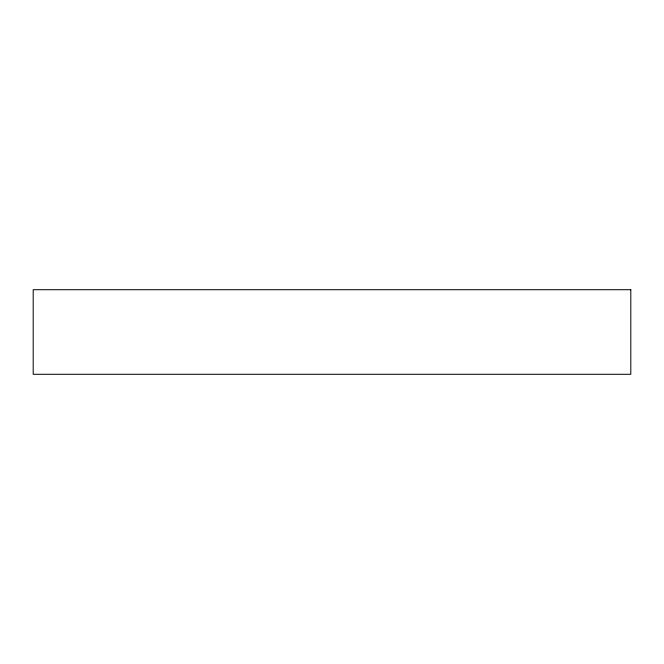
<?xml version="1.0" encoding="UTF-8"?>
<svg xmlns="http://www.w3.org/2000/svg" width="664" height="664" viewBox="0 0 664 664"><rect width="100%" height="100%" fill="white"/><g stroke="black" fill="none" stroke-linecap="round" stroke-linejoin="round"><path stroke-width="1" d="M630.8 289.712L33.2 289.712L33.2 374.288L630.8 374.288L630.8 289.712"/></g></svg>
